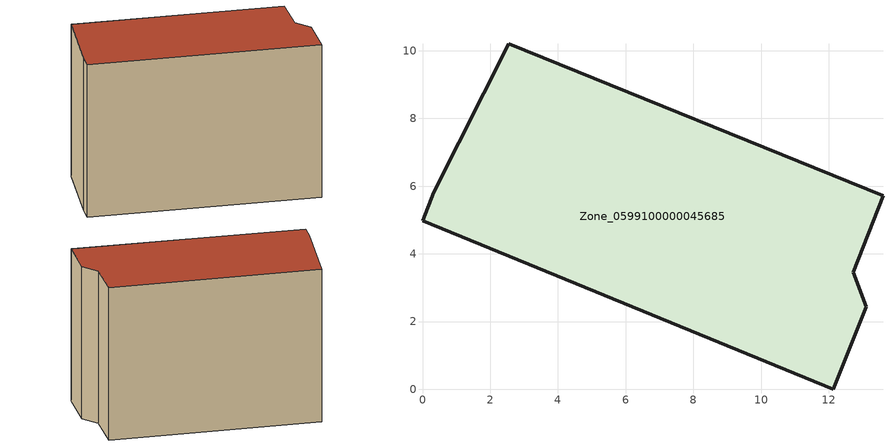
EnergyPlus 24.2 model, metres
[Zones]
Zone_0599100000045685
 floor ground (C_G): 0.33,5.83 2.55,10.21 13.6,5.72 12.72,3.45 13.1,2.43 12.13,0 0,4.98 z0
 wall outside (C_F): 12.13,0 13.1,2.43 12.72,3.45 13.6,5.72 2.55,10.21 0.33,5.83 0,4.98 12.13,0 z0:9
 roof outside (C_R): 2.55,10.21 0.33,5.83 0,4.98 12.13,0 13.1,2.43 12.72,3.45 13.6,5.72 z9
[BUILDING]
Pand.0599100000045685: North Axis=0; Terrain=City; Loads Convergence Tolerance Value=0.04; Temperature Convergence Tolerance Value=0.4; Solar Distribution=FullExterior; Maximum Number of Warmup Days=25; Minimum Number of Warmup Days=1
[Site:Location]
Rotterdam.The.Hague.AP_ZH_NLD Design_Conditions: Latitude=51.96; Longitude=4.45; Time Zone=1; Elevation=-4.5
[SITE:GROUNDTEMPERATURE:BUILDINGSURFACE]
18, 18, 18, 18, 18, 18, 18, 18, 18, 18, 18, 18
[MATERIAL] Thermal Absorptance=0.9; Solar Absorptance=0.7; Visible Absorptance=0.7
Name | Roughness | Thickness | Conductivity | Density | Specific Heat
G.TI.1946 | MediumSmooth | 0.15 | 1 | 540 | 1210
F.TI.1946 | Rough | 0.3 | 0.857143 | 1920 | 840
R.TI.1946 | MediumRough | 0.2 | 0.1 | 1500 | 1000
[CONSTRUCTION]
C_G: G.TI.1946
C_F: F.TI.1946
C_R: R.TI.1946
[ZONE]
Zone_0599100000045685: Type=1; Multiplier=1; Ceiling Height=Autocalculate; Volume=Autocalculate; Floor Area=autocalculate; Part of Total Floor Area=Yes
[ZONEINFILTRATION:DESIGNFLOWRATE]
Infil_Zone_0599100000045685: Zone or ZoneList or Space or SpaceList=Zone_0599100000045685; Schedule=AlwaysOn; Design Flow Rate Calculation Method=Flow/Area; Flow Rate per Floor Area=0.003; Constant Term Coefficient=1; Temperature Term Coefficient=0; Velocity Term Coefficient=0; Velocity Squared Term Coefficient=0
[HVACTEMPLATE:ZONE:IDEALLOADSAIRSYSTEM]
Zone_0599100000045685: Maximum Heating Supply Air Temperature=50; Minimum Cooling Supply Air Temperature=13; Maximum Heating Supply Air Humidity Ratio=0.0156; Minimum Cooling Supply Air Humidity Ratio=0.0077; Heating Limit=NoLimit; Cooling Limit=NoLimit; Dehumidification Control Type=ConstantSensibleHeatRatio; Cooling Sensible Heat Ratio=0.7; Dehumidification Setpoint=60; Humidification Control Type=None; Humidification Setpoint=30; Outdoor Air Method=None; Outdoor Air Flow Rate per Person=0.00944; Outdoor Air Flow Rate per Zone Floor Area=0; Outdoor Air Flow Rate per Zone=0; Demand Controlled Ventilation Type=None; Outdoor Air Economizer Type=NoEconomizer; Heat Recovery Type=None; Sensible Heat Recovery Effectiveness=0.7; Latent Heat Recovery Effectiveness=0.65
[ZONECONTROL:THERMOSTAT]
ThermostatControl_Zone_0599100000045685: Zone or ZoneList=Zone_0599100000045685; Control Type Schedule=DualSetpointControlType; Control 1=Thermostat_Zone_0599100000045685; Temperature Difference Between Cutout And Setpoint=0
[THERMOSTATSETPOINT:DUALSETPOINT]
Thermostat_Zone_0599100000045685: Heating Setpoint Temperature Schedule=HeatingSetpoint_Zone_0599100000045685; Cooling Setpoint Temperature Schedule=CoolingSetpoint_Zone_0599100000045685
[SCHEDULE:COMPACT]
HeatingSetpoint_Zone_0599100000045685: Through: 12/31, For: AllDays, Until: 24:00, 21
CoolingSetpoint_Zone_0599100000045685: Through: 12/31, For: AllDays, Until: 24:00, 24
DualSetpointControlType: Through: 12/31, For: AllDays, Until: 24:00, 4
AlwaysOn: Through: 12/31, For: AllDays, Until: 24:00, 1
